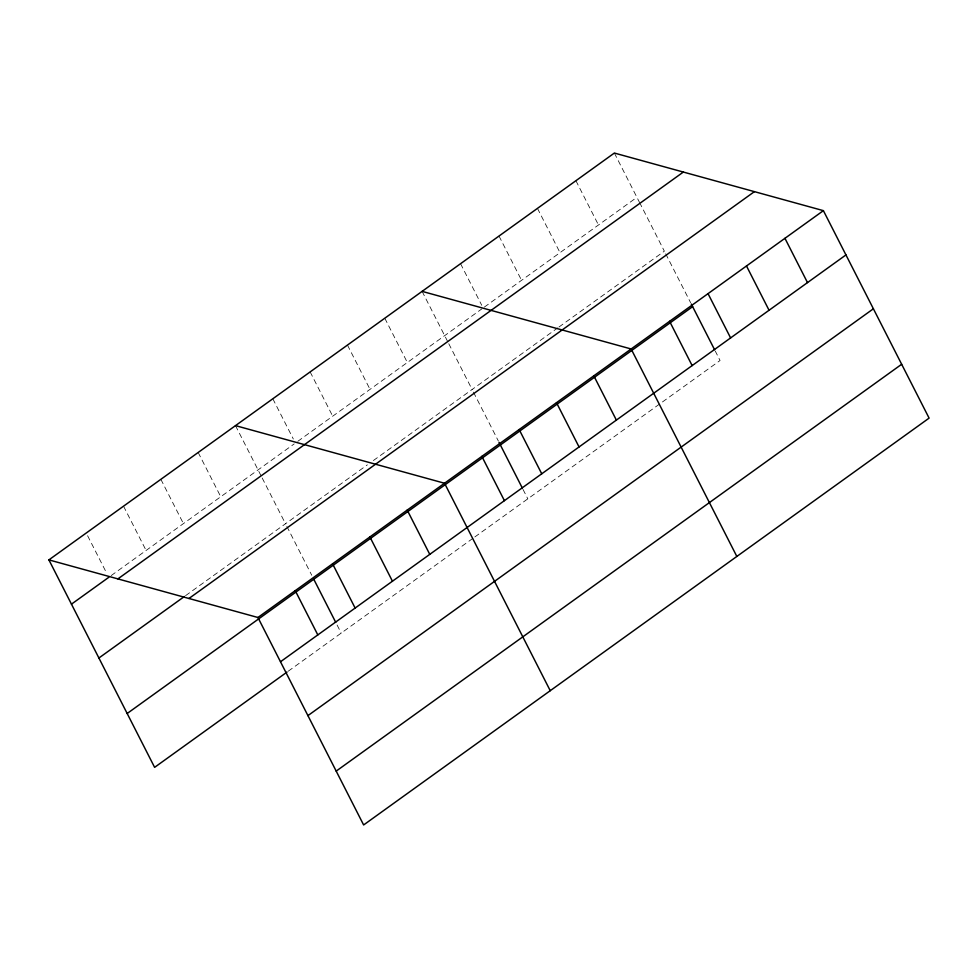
<?xml version="1.0" encoding="UTF-8"?>
<svg xmlns="http://www.w3.org/2000/svg" width="978" height="978" viewBox="0 0 978 978"><rect width="100%" height="100%" fill="white"/><g stroke="black" fill="none" stroke-linecap="round" stroke-linejoin="round"><path stroke-width="0.73" stroke-dasharray="4.89 3.67" d="M111.186 575.577L294.182 443.914M297.789 441.322L481.873 308.877M484.354 307.092L636.923 197.324M185.576 595.651L367.361 464.856M373.388 460.528L557.692 327.923M558.927 327.031L664.355 251.175L640.358 204.047M288.241 671.201L473.633 537.814M474.843 536.946L720.065 360.503L715.273 351.078M614.367 153.045L639.661 202.703M665.712 253.815L690.615 302.691M575.908 180.71L598.475 224.989M537.46 208.375L560.015 252.654M499.012 236.04L521.567 280.319M460.552 263.705L481.751 305.295M422.105 291.371L448.095 342.373M448.78 343.718L472.105 389.501M473.45 392.141L498.352 441.017M523.01 489.403L527.814 498.829M384.782 318.217L407.349 362.496M347.459 345.075L370.026 389.354M310.148 371.921L332.703 416.2M272.825 398.779L293.327 439.024M235.502 425.626L261.493 476.641M262.177 477.985L285.503 523.756M286.847 526.396L311.75 575.272M337.092 625.015L341.212 633.096M198.179 452.484L220.747 496.751M160.857 479.33L183.424 523.609M123.546 506.188L146.101 550.455M87.592 535.712L106.724 573.279"/><path stroke-width="1.47" d="M48.9 559.881L614.367 153.045L823.39 210.649L929.1 418.119L363.633 824.955L257.935 617.497L48.9 559.881L154.61 767.351L287.031 672.069M71.455 604.159L108.778 577.313M117.886 578.903L683.341 172.055M98.9 658.011L184.377 596.519M188.95 598.487L754.417 191.639M257.935 617.497L823.39 210.649M127.164 713.5L692.632 306.652M280.49 661.764L845.958 254.928M307.923 715.627L873.391 308.779M336.2 771.104L901.667 364.268M422.105 291.371L631.14 348.975L736.837 556.445M235.502 425.626L444.538 483.242L550.235 690.7M784.943 238.314L807.498 282.593M746.495 265.979L769.05 310.258M708.035 293.644L730.603 337.923M691.287 304.011L714.588 349.733M669.588 321.31L692.143 365.589M593.817 375.833L616.372 420.1M556.494 402.679L579.049 446.958M519.171 429.538L541.739 473.804M499.024 442.337L522.325 488.059M481.848 456.384L504.416 500.663M407.215 510.088L429.77 554.367M369.892 536.934L392.447 581.213M332.569 563.793L355.136 608.071M313.767 579.233L335.723 622.326M295.246 590.639L317.813 634.918"/></g></svg>
